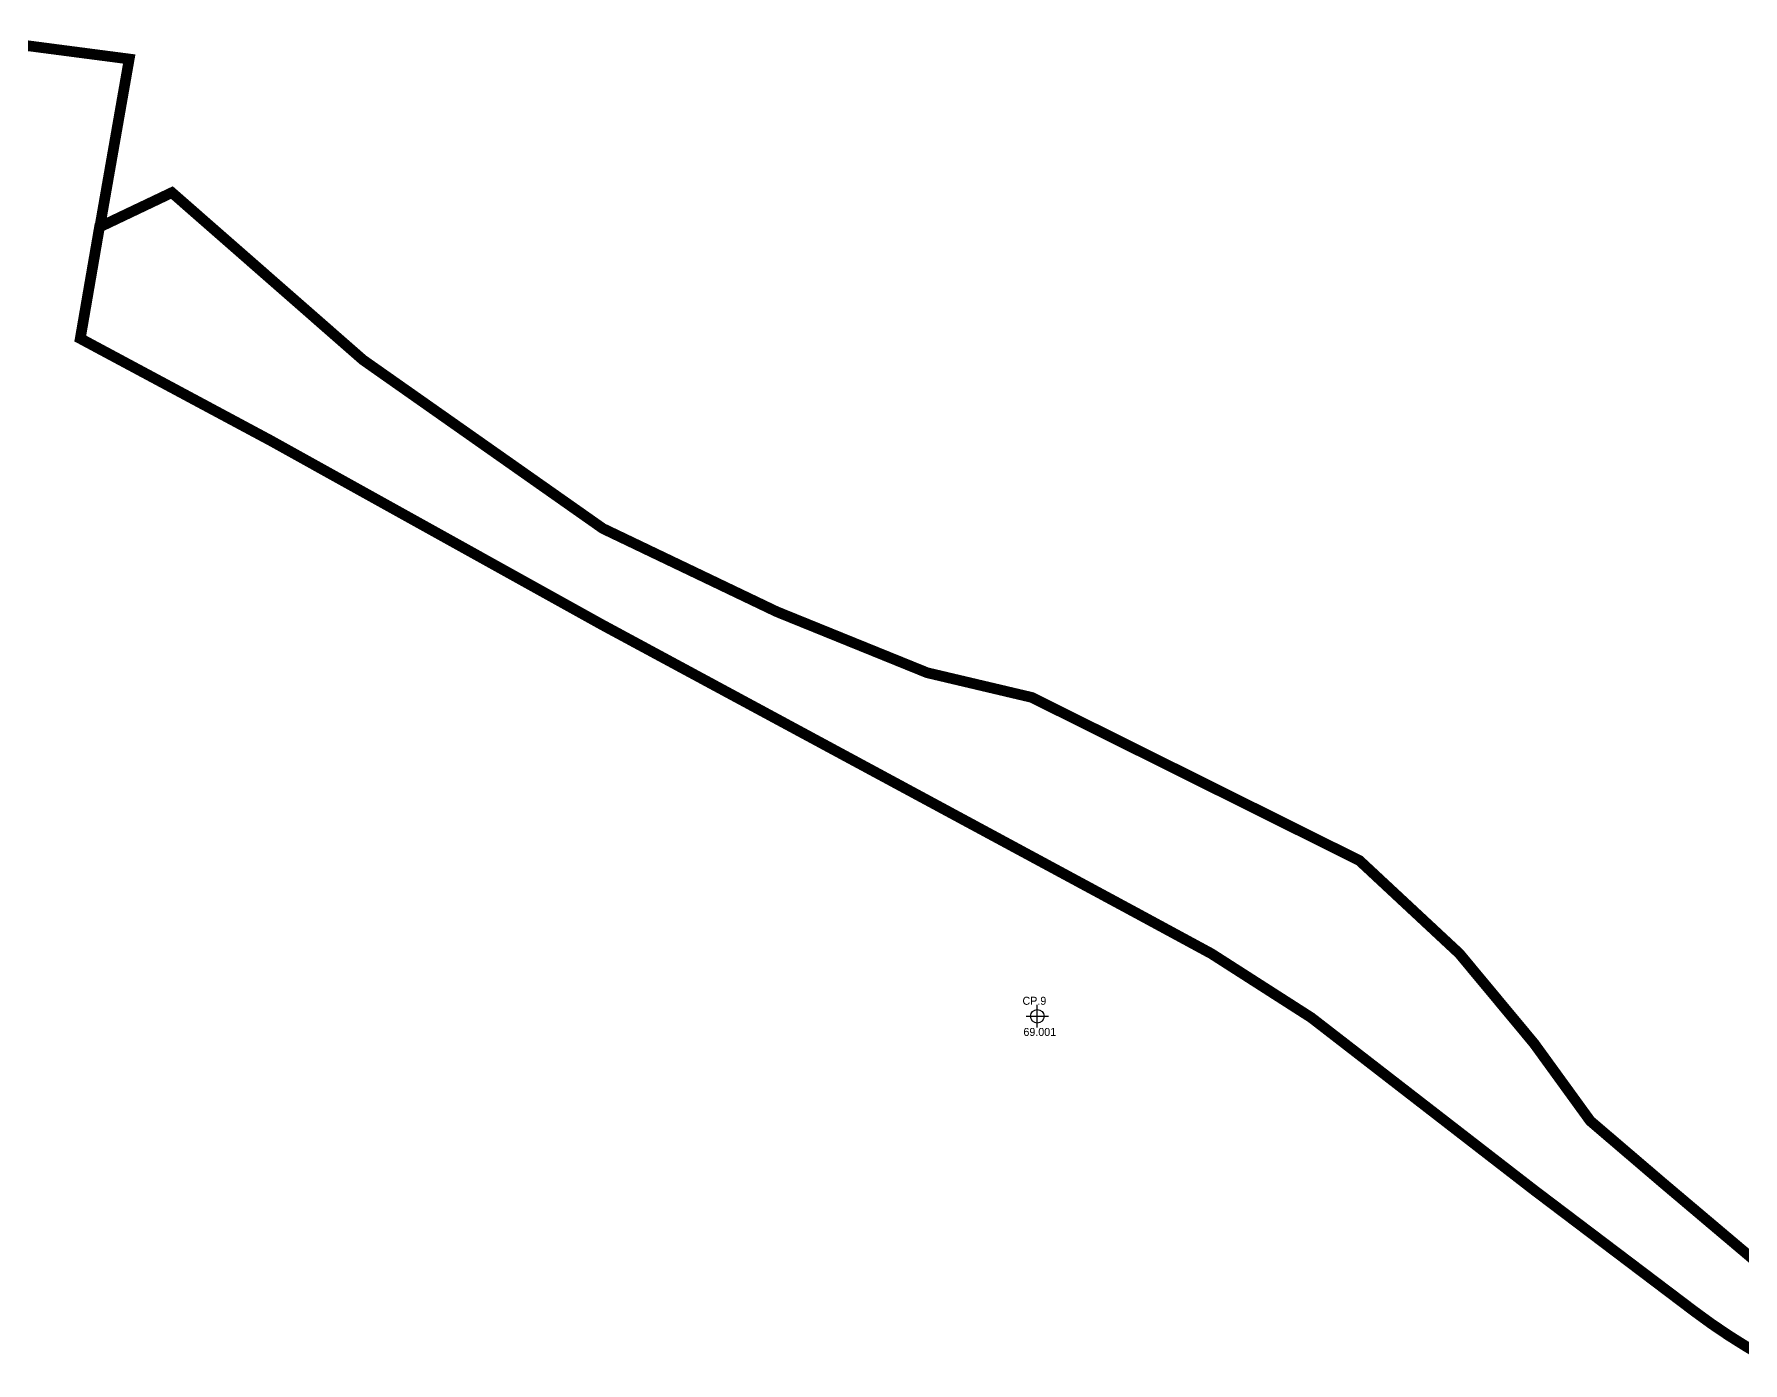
# Model space of a CAD drawing. Extents: x 246623 to 248613, y 375045 to 376133.
# Drawn here: x 247609.3 to 247929.6, y 375823.9 to 376072.9 of the extents above; entities that cross this region are included whole.
import ezdxf

# ---------------------------------------------------------------- set-up
doc = ezdxf.new("R2010")
doc.units = 0
doc.header["$MEASUREMENT"] = 0
doc.linetypes.add('boundary', pattern=[170, 150, -4, 4, -4, 4, -4])
for name, color, linetype in [('-00-경계_369-1 369 매입(20240430)', 7, 'CONTINUOUS'), ('-00-도시계획도로 현황측량경계', 7, 'CONTINUOUS'), ('기준점', 1, 'CONTINUOUS')]:
    doc.layers.add(name, color=color, linetype=linetype)
doc.styles.add('JKS_FONT', font='', dxfattribs={"height": 1.5})
doc.styles.get('JKS_FONT').set_extended_font_data('Expo M')

# ---------------------------------------------------------------- blocks, each defined once
blk = doc.blocks.new('기준점')
at = {"layer": '기준점', "linetype": 'Continuous'}
for p, q in [((-2.12, 0), (2.12, 0)), ((0, -2.12), (0, 2.12))]:
    blk.add_line(p, q, dxfattribs=at)
blk.add_circle((0, 0), 1.27, dxfattribs=at)

msp = doc.modelspace()

# ---------------------------------------------------------------- linework, layer by layer
at = {"layer": '-00-경계_369-1 369 매입(20240430)', "color": 1, "linetype": 'boundary', "const_width": 2}
msp.add_lwpolyline([(247933.79, 375824.87), (247930.37, 375826.86), (247927.02, 375828.96), (247923.74, 375831.18), (247920.54, 375833.51), (247890.52, 375856.22), (247848.72, 375888.58), (247829.99, 375900.58), (247816.46, 375907.91), (247715.72, 375962.27), (247653.64, 375996.77), (247617.97, 376015.89), (247619.76, 376026.27), (247621.58, 376036.79), (247621.64, 376036.82), (247627.15, 376068.29), (247599.17, 376071.95)], dxfattribs=at)
at = {"layer": '-00-도시계획도로 현황측량경계', "color": 5, "linetype": 'boundary', "const_width": 2}
msp.add_lwpolyline([(247933.79, 375824.87), (247930.37, 375826.86), (247927.02, 375828.96), (247923.74, 375831.18), (247920.54, 375833.51), (247890.52, 375856.22), (247848.72, 375888.58), (247829.99, 375900.58), (247816.46, 375907.91), (247715.72, 375962.27), (247653.64, 375996.77), (247617.98, 376015.89), (247621.58, 376036.79), (247635.15, 376043.25), (247670.96, 376011.89), (247715.92, 375980.28), (247748.5, 375964.69), (247776.72, 375953.24), (247796.34, 375948.61), (247857.75, 375918.03), (247876.46, 375900.6), (247890.48, 375883.74), (247901.01, 375869.22), (247914.72, 375857.5), (247938.6, 375837.33)], dxfattribs=at)

# ---------------------------------------------------------------- block references
at = {"layer": '기준점'}
msp.add_blockref('기준점', (247797.37, 375888.84), dxfattribs=at)

# ---------------------------------------------------------------- texts
at = {"layer": '기준점', "char_height": 1.5, "style": 'JKS_FONT'}
for s, insert, attachment_point in [('CP.9', (247796.82, 375890.97), 8), ('69.001', (247797.83, 375886.65), 2)]:
    msp.add_mtext(s, dxfattribs=dict(at, insert=insert, attachment_point=attachment_point))

doc.saveas('drawing.dxf')
